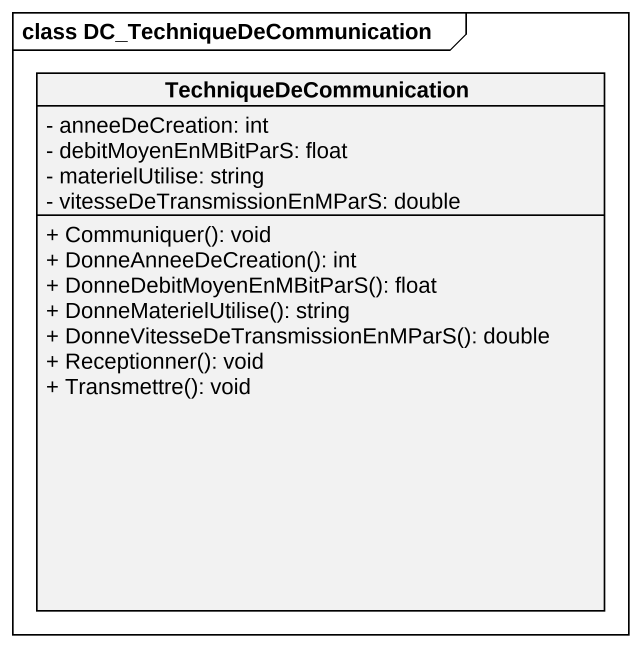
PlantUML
@startuml
mainframe class DC_TechniqueDeCommunication
hide circle
hide empty members
skinparam classAttributeIconSize 0
class TechniqueDeCommunication {
  - anneeDeCreation: int
  - debitMoyenEnMBitParS: float
  - materielUtilise: string
  - vitesseDeTransmissionEnMParS: double
  + Communiquer(): void
  + DonneAnneeDeCreation(): int
  + DonneDebitMoyenEnMBitParS(): float
  + DonneMaterielUtilise(): string
  + DonneVitesseDeTransmissionEnMParS(): double
  + Receptionner(): void
  + Transmettre(): void
}
@enduml
